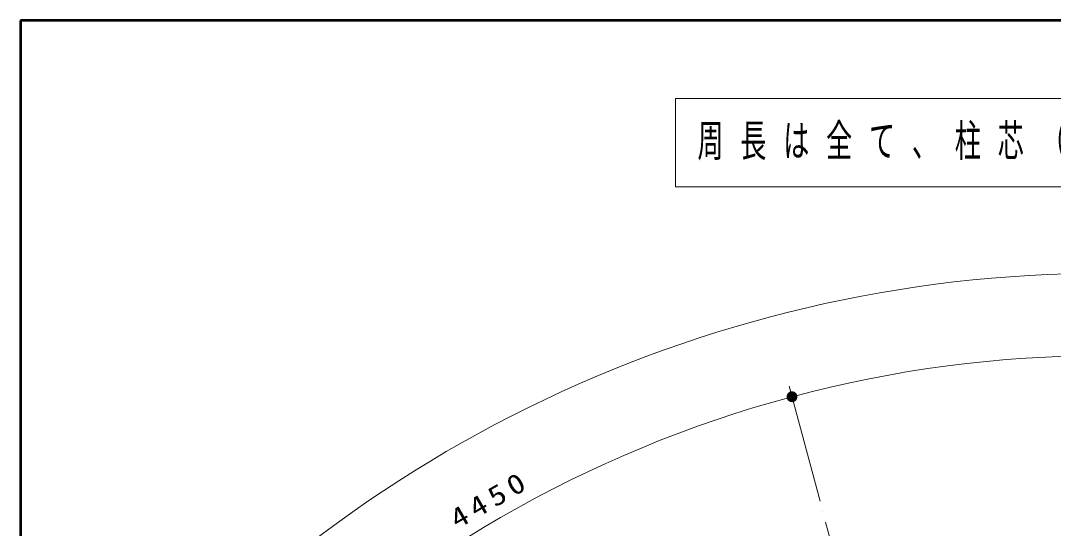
# Model space of a CAD drawing. Units: millimetres on the paper. Extents: x -365 to 3, y -5 to 257.
# Drawn here: x -365 to -270.2, y 210.4 to 257 of the extents above; entities that cross this region are included whole.
import ezdxf

# ---------------------------------------------------------------- set-up
doc = ezdxf.new("R2010")
doc.units = ezdxf.units.MM
doc.linetypes.add('USER2', pattern=[6, 3, -1, 1, -1])
doc.layers.add('LY_1', color=7, linetype='Continuous', lineweight=25)
doc.layers.add('LY_3', color=7, linetype='Continuous', lineweight=13)
doc.styles.add('ＭＳ ゴシック', font='')
doc.styles.get('ＭＳ ゴシック').set_extended_font_data('MS Gothic')

# ---------------------------------------------------------------- blocks, each defined once
blk = doc.blocks.new('filled_dot')
at = {"color": 0, "linetype": 'Continuous', "lineweight": -2, "const_width": 1.25}
blk.add_lwpolyline([(-0.625, 0, 1), (0.625, 0, 1)], format="xyb", close=True, dxfattribs=at)

msp = doc.modelspace()

# ---------------------------------------------------------------- linework, layer by layer
at = {"layer": 'LY_1', "lineweight": 13}
for p, q in [((-304.872, 249.867), (-304.872, 241.734)), ((-226.072, 249.867), (-304.872, 249.867)), ((-304.872, 241.734), (-226.072, 241.734)), ((-291.618, 212.875), (-294.448, 223.438)), ((-294.189, 222.472), (-293.931, 221.506))]:
    msp.add_line(p, q, dxfattribs=at)
at = {"layer": 'LY_1', "linetype": 'USER2', "lineweight": 13}
msp.add_line((-281.006, 173.272), (-291.359, 211.909), dxfattribs=at)
at = {"layer": 'LY_1', "lineweight": 13}
for centre, radius, start, end in [((-265.476, 114.056), 119.752, 37.50034, 142.50072), ((-265.477, 115.316), 110.936, 75.00005, 104.99983), ((-265.477, 115.316), 110.936, 105.00002, 134.99989)]:
    msp.add_arc(centre, radius, start, end, dxfattribs=at)
at = {"layer": 'LY_3', "lineweight": 50}
for p, q in [((-365, 257), (-365, 0)), ((0, 257), (-365, 257))]:
    msp.add_line(p, q, dxfattribs=at)

# ---------------------------------------------------------------- block references
at = {"layer": 'LY_1', "lineweight": 13, "xscale": 0.4, "yscale": 0.4}
for rotation in [195.8, 14.2]:
    msp.add_blockref('filled_dot', (-294.189, 222.472), dxfattribs=dict(at, rotation=rotation))

# ---------------------------------------------------------------- texts
at = {"layer": 'LY_1', "insert": (-265.472, 245.801), "char_height": 2.933, "attachment_point": 5, "style": 'ＭＳ ゴシック'}
msp.add_mtext('\\T1.64;\\W0.6;周長は全て、柱芯（８５００Ｒ）にて示す', dxfattribs=at)
at = {"layer": 'LY_1', "insert": (-321.445, 212.255), "char_height": 1.833, "attachment_point": 8, "rotation": 30, "style": 'ＭＳ ゴシック'}
msp.add_mtext('\\T1.33;\\W1.2;4450', dxfattribs=at)

doc.saveas('drawing.dxf')
